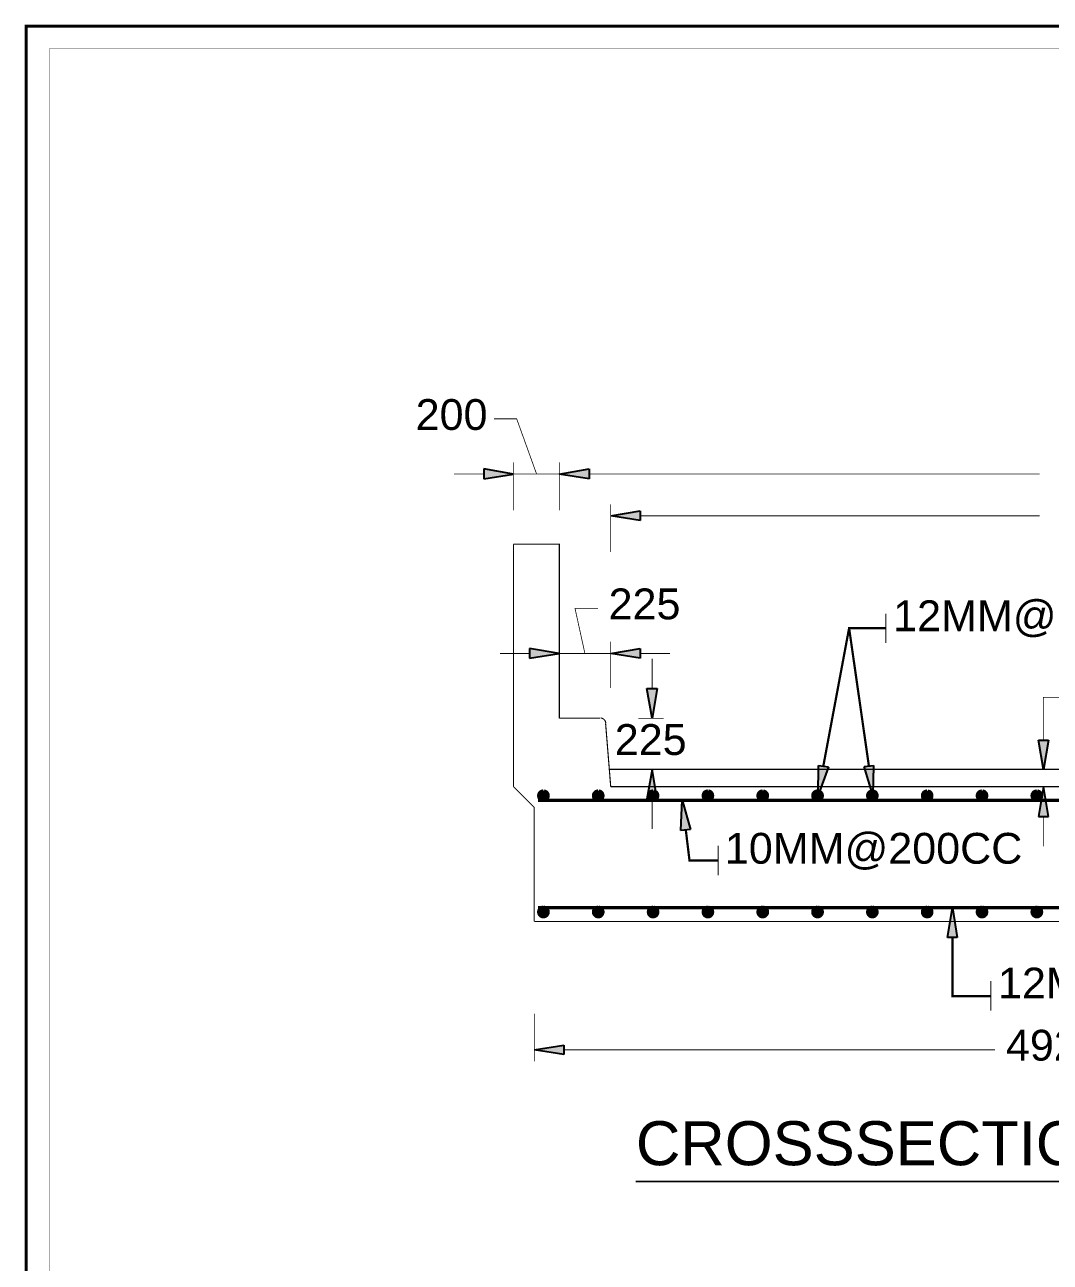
# Model space of a CAD drawing. Header units: millimetres. Extents: x 72 to 769, y 17 to 576.
# Drawn here: x 72.4 to 188.8, y 435.7 to 576.1 of the extents above; entities that cross this region are included whole.
import ezdxf

# ---------------------------------------------------------------- set-up
doc = ezdxf.new("R2010")
doc.units = ezdxf.units.MM
for name, color, linetype in [('H', 7, 'Continuous'), ('P', 7, 'Continuous'), ('T', 7, 'Continuous')]:
    doc.layers.add(name, color=color, linetype=linetype)

msp = doc.modelspace()

# ---------------------------------------------------------------- hatches: boundary and pattern name
at = {"layer": 'H', "linetype": 'Continuous'}
for points in [[(124.548, 524.581), (124.548, 525.727), (127.9, 525.127), (124.548, 524.581)], [(136.49, 524.581), (133.103, 525.127), (136.49, 525.727), (136.49, 524.581)], [(136.49, 524.581), (133.103, 525.127), (136.49, 525.727), (136.49, 524.581)], [(142.293, 519.836), (138.959, 520.383), (142.293, 520.947), (142.293, 519.836)], [(129.716, 504.225), (129.716, 505.319), (133.103, 504.772), (129.716, 504.225)], [(142.293, 504.225), (138.959, 504.772), (142.293, 505.319), (142.293, 504.225)], [(143.651, 497.399), (143.051, 500.786), (144.198, 500.786), (143.651, 497.399)], [(188.066, 491.596), (187.501, 494.947), (188.648, 494.947), (188.066, 491.596)], [(162.489, 488.685), (162.525, 492.072), (163.671, 491.896), (162.489, 488.685)], [(168.716, 488.685), (167.693, 491.949), (168.804, 492.072), (168.716, 488.685)], [(143.051, 488.227), (143.651, 491.596), (144.198, 488.227), (143.051, 488.227)], [(130.828, 488.862), (131.039, 489.056), (131.551, 489.056), (131.763, 488.862), (130.828, 488.862)], [(131.039, 489.056), (131.286, 489.109), (131.551, 489.056), (131.039, 489.056)], [(137.054, 488.862), (137.248, 489.056), (137.76, 489.056), (137.971, 488.862), (137.054, 488.862)], [(137.248, 489.056), (137.513, 489.109), (137.76, 489.056), (137.248, 489.056)], [(143.263, 488.862), (143.475, 489.056), (143.986, 489.056), (144.198, 488.862), (143.263, 488.862)], [(143.475, 489.056), (143.739, 489.109), (143.986, 489.056), (143.475, 489.056)], [(149.49, 488.862), (149.701, 489.056), (150.213, 489.056), (150.424, 488.862), (149.49, 488.862)], [(149.701, 489.056), (149.966, 489.109), (150.213, 489.056), (149.701, 489.056)], [(155.751, 488.862), (155.928, 489.056), (156.439, 489.056), (156.651, 488.862), (155.751, 488.862)], [(155.928, 489.056), (156.175, 489.109), (156.439, 489.056), (155.928, 489.056)], [(161.978, 488.862), (162.154, 489.056), (162.666, 489.056), (162.878, 488.862), (161.978, 488.862)], [(162.154, 489.056), (162.401, 489.109), (162.666, 489.056), (162.154, 489.056)], [(168.204, 488.862), (168.363, 489.056), (168.875, 489.056), (169.086, 488.862), (168.204, 488.862)], [(168.363, 489.056), (168.628, 489.109), (168.875, 489.056), (168.363, 489.056)], [(174.431, 488.862), (174.59, 489.056), (175.101, 489.056), (175.313, 488.862), (174.431, 488.862)], [(174.59, 489.056), (174.854, 489.109), (175.101, 489.056), (174.59, 489.056)], [(180.658, 488.862), (180.816, 489.056), (181.328, 489.056), (181.539, 488.862), (180.658, 488.862)], [(180.816, 489.056), (181.063, 489.109), (181.328, 489.056), (180.816, 489.056)], [(186.866, 488.862), (187.043, 489.056), (187.554, 489.056), (187.766, 488.862), (186.866, 488.862)], [(187.043, 489.056), (187.29, 489.109), (187.554, 489.056), (187.043, 489.056)], [(187.501, 486.269), (188.066, 489.656), (188.648, 486.269), (187.501, 486.269)], [(130.775, 488.597), (130.828, 488.862), (131.763, 488.862), (131.798, 488.597), (130.775, 488.597)], [(130.828, 488.35), (130.775, 488.597), (131.798, 488.597), (131.763, 488.35), (130.828, 488.35)], [(131.286, 488.086), (131.039, 488.174), (130.828, 488.35), (131.551, 488.174), (131.286, 488.086)], [(131.551, 488.174), (130.828, 488.35), (131.763, 488.35), (131.551, 488.174)], [(137.001, 488.597), (137.054, 488.862), (137.971, 488.862), (138.024, 488.597), (137.001, 488.597)], [(137.054, 488.35), (137.001, 488.597), (138.024, 488.597), (137.971, 488.35), (137.054, 488.35)], [(137.513, 488.086), (137.248, 488.174), (137.054, 488.35), (137.76, 488.174), (137.513, 488.086)], [(137.76, 488.174), (137.054, 488.35), (137.971, 488.35), (137.76, 488.174)], [(143.228, 488.597), (143.263, 488.862), (144.198, 488.862), (144.251, 488.597), (143.228, 488.597)], [(143.263, 488.35), (143.228, 488.597), (144.251, 488.597), (144.198, 488.35), (143.263, 488.35)], [(143.739, 488.086), (143.475, 488.174), (143.263, 488.35), (143.986, 488.174), (143.739, 488.086)], [(143.986, 488.174), (143.263, 488.35), (144.198, 488.35), (143.986, 488.174)], [(146.914, 484.664), (147.038, 488.086), (148.008, 484.787), (146.914, 484.664)], [(149.454, 488.597), (149.49, 488.862), (150.424, 488.862), (150.46, 488.597), (149.454, 488.597)], [(149.49, 488.35), (149.454, 488.597), (150.46, 488.597), (150.424, 488.35), (149.49, 488.35)], [(149.966, 488.086), (149.701, 488.174), (149.49, 488.35), (150.213, 488.174), (149.966, 488.086)], [(150.213, 488.174), (149.49, 488.35), (150.424, 488.35), (150.213, 488.174)], [(155.663, 488.597), (155.751, 488.862), (156.651, 488.862), (156.686, 488.597), (155.663, 488.597)], [(155.751, 488.35), (155.663, 488.597), (156.686, 488.597), (156.651, 488.35), (155.751, 488.35)], [(156.175, 488.086), (155.928, 488.174), (155.751, 488.35), (156.439, 488.174), (156.175, 488.086)], [(156.439, 488.174), (155.751, 488.35), (156.651, 488.35), (156.439, 488.174)], [(161.89, 488.597), (161.978, 488.862), (162.878, 488.862), (162.913, 488.597), (161.89, 488.597)], [(161.978, 488.35), (161.89, 488.597), (162.913, 488.597), (162.878, 488.35), (161.978, 488.35)], [(162.401, 488.086), (162.154, 488.174), (161.978, 488.35), (162.666, 488.174), (162.401, 488.086)], [(162.666, 488.174), (161.978, 488.35), (162.878, 488.35), (162.666, 488.174)], [(168.116, 488.597), (168.204, 488.862), (169.086, 488.862), (169.139, 488.597), (168.116, 488.597)], [(168.204, 488.35), (168.116, 488.597), (169.139, 488.597), (169.086, 488.35), (168.204, 488.35)], [(168.628, 488.086), (168.363, 488.174), (168.204, 488.35), (168.875, 488.174), (168.628, 488.086)], [(168.875, 488.174), (168.204, 488.35), (169.086, 488.35), (168.875, 488.174)], [(174.343, 488.597), (174.431, 488.862), (175.313, 488.862), (175.366, 488.597), (174.343, 488.597)], [(174.431, 488.35), (174.343, 488.597), (175.366, 488.597), (175.313, 488.35), (174.431, 488.35)], [(174.854, 488.086), (174.59, 488.174), (174.431, 488.35), (175.101, 488.174), (174.854, 488.086)], [(175.101, 488.174), (174.431, 488.35), (175.313, 488.35), (175.101, 488.174)], [(180.569, 488.597), (180.658, 488.862), (181.539, 488.862), (181.575, 488.597), (180.569, 488.597)], [(180.658, 488.35), (180.569, 488.597), (181.575, 488.597), (181.539, 488.35), (180.658, 488.35)], [(181.063, 488.086), (180.816, 488.174), (180.658, 488.35), (181.328, 488.174), (181.063, 488.086)], [(181.328, 488.174), (180.658, 488.35), (181.539, 488.35), (181.328, 488.174)], [(186.796, 488.597), (186.866, 488.862), (187.766, 488.862), (187.801, 488.597), (186.796, 488.597)], [(186.866, 488.35), (186.796, 488.597), (187.801, 488.597), (187.766, 488.35), (186.866, 488.35)], [(187.29, 488.086), (187.043, 488.174), (186.866, 488.35), (187.554, 488.174), (187.29, 488.086)], [(187.554, 488.174), (186.866, 488.35), (187.766, 488.35), (187.554, 488.174)], [(130.775, 475.386), (130.828, 475.65), (131.763, 475.65), (131.798, 475.386), (130.775, 475.386)], [(130.828, 475.139), (130.775, 475.386), (131.798, 475.386), (131.763, 475.139), (130.828, 475.139)], [(130.828, 475.65), (131.039, 475.809), (131.551, 475.809), (131.763, 475.65), (130.828, 475.65)], [(131.286, 474.839), (131.039, 474.927), (130.828, 475.139), (131.551, 474.927), (131.286, 474.839)], [(131.551, 474.927), (130.828, 475.139), (131.763, 475.139), (131.551, 474.927)], [(131.039, 475.809), (131.286, 475.897), (131.551, 475.809), (131.039, 475.809)], [(137.001, 475.386), (137.054, 475.65), (137.971, 475.65), (138.024, 475.386), (137.001, 475.386)], [(137.054, 475.139), (137.001, 475.386), (138.024, 475.386), (137.971, 475.139), (137.054, 475.139)], [(137.054, 475.65), (137.248, 475.809), (137.76, 475.809), (137.971, 475.65), (137.054, 475.65)], [(137.513, 474.839), (137.248, 474.927), (137.054, 475.139), (137.76, 474.927), (137.513, 474.839)], [(137.76, 474.927), (137.054, 475.139), (137.971, 475.139), (137.76, 474.927)], [(137.248, 475.809), (137.513, 475.897), (137.76, 475.809), (137.248, 475.809)], [(143.228, 475.386), (143.263, 475.65), (144.198, 475.65), (144.251, 475.386), (143.228, 475.386)], [(143.263, 475.139), (143.228, 475.386), (144.251, 475.386), (144.198, 475.139), (143.263, 475.139)], [(143.263, 475.65), (143.475, 475.809), (143.986, 475.809), (144.198, 475.65), (143.263, 475.65)], [(143.739, 474.839), (143.475, 474.927), (143.263, 475.139), (143.986, 474.927), (143.739, 474.839)], [(143.986, 474.927), (143.263, 475.139), (144.198, 475.139), (143.986, 474.927)], [(143.475, 475.809), (143.739, 475.897), (143.986, 475.809), (143.475, 475.809)], [(149.454, 475.386), (149.49, 475.65), (150.424, 475.65), (150.46, 475.386), (149.454, 475.386)], [(149.49, 475.139), (149.454, 475.386), (150.46, 475.386), (150.424, 475.139), (149.49, 475.139)], [(149.49, 475.65), (149.701, 475.809), (150.213, 475.809), (150.424, 475.65), (149.49, 475.65)], [(149.966, 474.839), (149.701, 474.927), (149.49, 475.139), (150.213, 474.927), (149.966, 474.839)], [(150.213, 474.927), (149.49, 475.139), (150.424, 475.139), (150.213, 474.927)], [(149.701, 475.809), (149.966, 475.897), (150.213, 475.809), (149.701, 475.809)], [(155.663, 475.386), (155.751, 475.65), (156.651, 475.65), (156.686, 475.386), (155.663, 475.386)], [(155.751, 475.139), (155.663, 475.386), (156.686, 475.386), (156.651, 475.139), (155.751, 475.139)], [(155.751, 475.65), (155.928, 475.809), (156.439, 475.809), (156.651, 475.65), (155.751, 475.65)], [(156.175, 474.839), (155.928, 474.927), (155.751, 475.139), (156.439, 474.927), (156.175, 474.839)], [(156.439, 474.927), (155.751, 475.139), (156.651, 475.139), (156.439, 474.927)], [(155.928, 475.809), (156.175, 475.897), (156.439, 475.809), (155.928, 475.809)], [(161.89, 475.386), (161.978, 475.65), (162.878, 475.65), (162.913, 475.386), (161.89, 475.386)], [(161.978, 475.139), (161.89, 475.386), (162.913, 475.386), (162.878, 475.139), (161.978, 475.139)], [(161.978, 475.65), (162.154, 475.809), (162.666, 475.809), (162.878, 475.65), (161.978, 475.65)], [(162.401, 474.839), (162.154, 474.927), (161.978, 475.139), (162.666, 474.927), (162.401, 474.839)], [(162.666, 474.927), (161.978, 475.139), (162.878, 475.139), (162.666, 474.927)], [(162.154, 475.809), (162.401, 475.897), (162.666, 475.809), (162.154, 475.809)], [(168.116, 475.386), (168.204, 475.65), (169.086, 475.65), (169.139, 475.386), (168.116, 475.386)], [(168.204, 475.139), (168.116, 475.386), (169.139, 475.386), (169.086, 475.139), (168.204, 475.139)], [(168.204, 475.65), (168.363, 475.809), (168.875, 475.809), (169.086, 475.65), (168.204, 475.65)], [(168.628, 474.839), (168.363, 474.927), (168.204, 475.139), (168.875, 474.927), (168.628, 474.839)], [(168.875, 474.927), (168.204, 475.139), (169.086, 475.139), (168.875, 474.927)], [(168.363, 475.809), (168.628, 475.897), (168.875, 475.809), (168.363, 475.809)], [(174.343, 475.386), (174.431, 475.65), (175.313, 475.65), (175.366, 475.386), (174.343, 475.386)], [(174.431, 475.139), (174.343, 475.386), (175.366, 475.386), (175.313, 475.139), (174.431, 475.139)], [(174.431, 475.65), (174.59, 475.809), (175.101, 475.809), (175.313, 475.65), (174.431, 475.65)], [(174.854, 474.839), (174.59, 474.927), (174.431, 475.139), (175.101, 474.927), (174.854, 474.839)], [(175.101, 474.927), (174.431, 475.139), (175.313, 475.139), (175.101, 474.927)], [(174.59, 475.809), (174.854, 475.897), (175.101, 475.809), (174.59, 475.809)], [(177.183, 472.511), (177.729, 475.897), (178.276, 472.511), (177.183, 472.511)], [(180.569, 475.386), (180.658, 475.65), (181.539, 475.65), (181.575, 475.386), (180.569, 475.386)], [(180.658, 475.139), (180.569, 475.386), (181.575, 475.386), (181.539, 475.139), (180.658, 475.139)], [(180.658, 475.65), (180.816, 475.809), (181.328, 475.809), (181.539, 475.65), (180.658, 475.65)], [(181.063, 474.839), (180.816, 474.927), (180.658, 475.139), (181.328, 474.927), (181.063, 474.839)], [(181.328, 474.927), (180.658, 475.139), (181.539, 475.139), (181.328, 474.927)], [(180.816, 475.809), (181.063, 475.897), (181.328, 475.809), (180.816, 475.809)], [(186.796, 475.386), (186.866, 475.65), (187.766, 475.65), (187.801, 475.386), (186.796, 475.386)], [(186.866, 475.139), (186.796, 475.386), (187.801, 475.386), (187.766, 475.139), (186.866, 475.139)], [(186.866, 475.65), (187.043, 475.809), (187.554, 475.809), (187.766, 475.65), (186.866, 475.65)], [(187.29, 474.839), (187.043, 474.927), (186.866, 475.139), (187.554, 474.927), (187.29, 474.839)], [(187.554, 474.927), (186.866, 475.139), (187.766, 475.139), (187.554, 474.927)], [(187.043, 475.809), (187.29, 475.897), (187.554, 475.809), (187.043, 475.809)], [(133.615, 459.228), (130.263, 459.775), (133.615, 460.322), (133.615, 459.228)]]:
    msp.add_hatch(color=256, dxfattribs=at).paths.add_polyline_path(points)

# ---------------------------------------------------------------- linework, layer by layer
at = {"layer": 'P', "color": 1, "const_width": 0.339}
msp.add_lwpolyline([(72.602, 575.98), (768.015, 575.98), (768.015, 17.639), (72.602, 17.639), (72.602, 575.98)], dxfattribs=at)
at = {"layer": 'P'}
for points, const_width in [([(75.195, 573.405), (765.44, 573.405), (765.44, 20.232), (75.195, 20.232), (75.195, 573.405)], 0.042), ([(130.528, 525.145), (128.27, 531.407), (125.695, 531.407)], 0.085), ([(127.9, 521.035), (127.9, 526.486)], 0.085), ([(133.103, 521.035), (133.103, 526.486)], 0.085), ([(133.103, 521.582), (133.103, 526.486)], 0.085), ([(124.548, 525.145), (121.162, 525.145)], 0.085), ([(127.9, 525.145), (133.103, 525.145)], 0.085), ([(136.49, 525.145), (139.841, 525.145)], 0.085), ([(136.49, 525.145), (187.625, 525.145)], 0.085), ([(138.942, 516.29), (138.942, 521.705)], 0.085), ([(142.293, 520.4), (187.625, 520.4)], 0.085), ([(127.9, 517.172), (133.103, 517.172), (133.103, 497.417)], 0.127), ([(127.9, 517.172), (127.9, 489.656)], 0.127), ([(136.013, 504.772), (134.885, 509.905), (137.513, 509.905)], 0.085), ([(170.18, 509.305), (170.18, 505.972)], 0.127), ([(163.072, 491.984), (166, 507.647), (170.18, 507.647)], 0.254), ([(168.24, 492.037), (166, 507.647)], 0.254), ([(133.103, 500.839), (133.103, 506.095)], 0.085), ([(138.942, 500.839), (138.942, 506.095)], 0.085), ([(129.716, 504.772), (126.365, 504.772)], 0.085), ([(133.103, 504.772), (138.942, 504.772)], 0.085), ([(142.293, 504.772), (145.68, 504.772)], 0.085), ([(143.651, 500.803), (143.651, 504.19)], 0.085), ([(191.435, 499.78), (188.048, 499.78), (188.048, 498.334)], 0.085), ([(137.724, 497.417), (133.103, 497.417)], 0.127), ([(138.395, 496.87), (138.342, 497.046), (138.289, 497.152), (138.218, 497.24), (138.13, 497.328), (138.024, 497.381), (137.918, 497.434), (137.795, 497.452)], 0.127), ([(142.081, 497.417), (144.956, 497.417)], 0.085), ([(188.048, 494.947), (188.048, 498.334)], 0.085), ([(138.942, 489.656), (138.359, 496.852)], 0.127), ([(138.783, 491.613), (249.308, 491.613)], 0.127), ([(142.081, 491.613), (144.956, 491.613)], 0.085), ([(187.025, 491.613), (186.743, 491.613)], 0.085), ([(127.9, 489.656), (130.263, 487.292), (130.263, 474.345)], 0.127), ([(131.304, 489.162), (131.145, 489.126), (131.057, 489.091), (130.969, 489.038), (130.898, 488.968), (130.828, 488.879), (130.792, 488.791), (130.775, 488.685), (130.775, 488.58), (130.792, 488.474), (130.828, 488.368), (130.898, 488.297), (130.969, 488.227), (131.057, 488.156), (131.145, 488.121), (131.251, 488.103), (131.357, 488.103), (131.463, 488.121), (131.551, 488.156), (131.639, 488.227), (131.71, 488.297), (131.763, 488.368), (131.815, 488.474), (131.833, 488.58), (131.833, 488.685), (131.815, 488.791), (131.763, 488.879), (131.71, 488.968), (131.639, 489.038), (131.551, 489.091), (131.463, 489.126), (131.357, 489.162)], 0.381), ([(137.53, 489.162), (137.372, 489.126), (137.266, 489.091), (137.195, 489.038), (137.125, 488.968), (137.054, 488.879), (137.019, 488.791), (137.001, 488.685), (137.001, 488.58), (137.019, 488.474), (137.054, 488.368), (137.125, 488.297), (137.195, 488.227), (137.266, 488.156), (137.372, 488.121), (137.478, 488.103), (137.583, 488.103), (137.689, 488.121), (137.777, 488.156), (137.866, 488.227), (137.936, 488.297), (137.989, 488.368), (138.024, 488.474), (138.06, 488.58), (138.06, 488.685), (138.024, 488.791), (137.989, 488.879), (137.936, 488.968), (137.866, 489.038), (137.777, 489.091), (137.689, 489.126), (137.583, 489.162)], 0.381), ([(138.942, 489.656), (249.132, 489.656)], 0.127), ([(143.757, 489.162), (143.598, 489.126), (143.492, 489.091), (143.404, 489.038), (143.334, 488.968), (143.281, 488.879), (143.245, 488.791), (143.228, 488.685), (143.228, 488.58), (143.245, 488.474), (143.281, 488.368), (143.334, 488.297), (143.404, 488.227), (143.492, 488.156), (143.598, 488.121), (143.686, 488.103), (143.81, 488.103), (143.898, 488.121), (144.004, 488.156), (144.092, 488.227), (144.163, 488.297), (144.216, 488.368), (144.251, 488.474), (144.268, 488.58), (144.268, 488.685), (144.251, 488.791), (144.216, 488.879), (144.163, 488.968), (144.092, 489.038), (144.004, 489.091), (143.898, 489.126), (143.81, 489.162)], 0.381), ([(149.966, 489.162), (149.807, 489.126), (149.719, 489.091), (149.631, 489.038), (149.56, 488.968), (149.507, 488.879), (149.472, 488.791), (149.437, 488.685), (149.437, 488.58), (149.472, 488.474), (149.507, 488.368), (149.56, 488.297), (149.631, 488.227), (149.719, 488.156), (149.807, 488.121), (149.913, 488.103), (150.019, 488.103), (150.125, 488.121), (150.23, 488.156), (150.301, 488.227), (150.372, 488.297), (150.442, 488.368), (150.477, 488.474), (150.495, 488.58), (150.495, 488.685), (150.477, 488.791), (150.442, 488.879), (150.372, 488.968), (150.301, 489.038), (150.23, 489.091), (150.125, 489.126), (150.019, 489.162)], 0.381), ([(156.192, 489.162), (156.034, 489.126), (155.945, 489.091), (155.857, 489.038), (155.787, 488.968), (155.734, 488.879), (155.681, 488.791), (155.663, 488.685), (155.663, 488.58), (155.681, 488.474), (155.734, 488.368), (155.787, 488.297), (155.857, 488.227), (155.945, 488.156), (156.034, 488.121), (156.139, 488.103), (156.245, 488.103), (156.351, 488.121), (156.439, 488.156), (156.528, 488.227), (156.598, 488.297), (156.669, 488.368), (156.704, 488.474), (156.722, 488.58), (156.722, 488.685), (156.704, 488.791), (156.669, 488.879), (156.598, 488.968), (156.528, 489.038), (156.439, 489.091), (156.351, 489.126), (156.245, 489.162)], 0.381), ([(162.419, 489.162), (162.26, 489.126), (162.172, 489.091), (162.084, 489.038), (162.013, 488.968), (161.943, 488.879), (161.907, 488.791), (161.89, 488.685), (161.89, 488.58), (161.907, 488.474), (161.943, 488.368), (162.013, 488.297), (162.084, 488.227), (162.172, 488.156), (162.26, 488.121), (162.366, 488.103), (162.472, 488.103), (162.578, 488.121), (162.666, 488.156), (162.754, 488.227), (162.825, 488.297), (162.878, 488.368), (162.93, 488.474), (162.948, 488.58), (162.948, 488.685), (162.93, 488.791), (162.878, 488.879), (162.825, 488.968), (162.754, 489.038), (162.666, 489.091), (162.578, 489.126), (162.472, 489.162)], 0.381), ([(168.645, 489.162), (168.487, 489.126), (168.381, 489.091), (168.31, 489.038), (168.24, 488.968), (168.169, 488.879), (168.134, 488.791), (168.116, 488.685), (168.116, 488.58), (168.134, 488.474), (168.169, 488.368), (168.24, 488.297), (168.31, 488.227), (168.381, 488.156), (168.487, 488.121), (168.593, 488.103), (168.698, 488.103), (168.804, 488.121), (168.892, 488.156), (168.981, 488.227), (169.051, 488.297), (169.104, 488.368), (169.139, 488.474), (169.175, 488.58), (169.175, 488.685), (169.139, 488.791), (169.104, 488.879), (169.051, 488.968), (168.981, 489.038), (168.892, 489.091), (168.804, 489.126), (168.698, 489.162)], 0.381), ([(174.872, 489.162), (174.713, 489.126), (174.607, 489.091), (174.519, 489.038), (174.449, 488.968), (174.396, 488.879), (174.36, 488.791), (174.343, 488.685), (174.343, 488.58), (174.36, 488.474), (174.396, 488.368), (174.449, 488.297), (174.519, 488.227), (174.607, 488.156), (174.713, 488.121), (174.801, 488.103), (174.925, 488.103), (175.013, 488.121), (175.119, 488.156), (175.207, 488.227), (175.278, 488.297), (175.331, 488.368), (175.366, 488.474), (175.383, 488.58), (175.383, 488.685), (175.366, 488.791), (175.331, 488.879), (175.278, 488.968), (175.207, 489.038), (175.119, 489.091), (175.013, 489.126), (174.925, 489.162)], 0.381), ([(181.081, 489.162), (180.922, 489.126), (180.834, 489.091), (180.746, 489.038), (180.675, 488.968), (180.622, 488.879), (180.587, 488.791), (180.552, 488.685), (180.552, 488.58), (180.587, 488.474), (180.622, 488.368), (180.675, 488.297), (180.746, 488.227), (180.834, 488.156), (180.922, 488.121), (181.028, 488.103), (181.134, 488.103), (181.24, 488.121), (181.345, 488.156), (181.416, 488.227), (181.487, 488.297), (181.557, 488.368), (181.592, 488.474), (181.61, 488.58), (181.61, 488.685), (181.592, 488.791), (181.557, 488.879), (181.487, 488.968), (181.416, 489.038), (181.345, 489.091), (181.24, 489.126), (181.134, 489.162)], 0.381), ([(187.307, 489.162), (187.149, 489.126), (187.06, 489.091), (186.972, 489.038), (186.902, 488.968), (186.849, 488.879), (186.796, 488.791), (186.778, 488.685), (186.778, 488.58), (186.796, 488.474), (186.849, 488.368), (186.902, 488.297), (186.972, 488.227), (187.06, 488.156), (187.149, 488.121), (187.254, 488.103), (187.36, 488.103), (187.466, 488.121), (187.554, 488.156), (187.643, 488.227), (187.713, 488.297), (187.784, 488.368), (187.819, 488.474), (187.837, 488.58), (187.837, 488.685), (187.819, 488.791), (187.784, 488.879), (187.713, 488.968), (187.643, 489.038), (187.554, 489.091), (187.466, 489.126), (187.36, 489.162)], 0.381), ([(187.025, 489.656), (186.743, 489.656)], 0.085), ([(130.687, 488.103), (256.293, 488.103)], 0.381), ([(143.651, 488.227), (143.651, 484.84)], 0.085), ([(188.048, 486.269), (188.048, 482.882)], 0.085), ([(147.461, 484.752), (147.884, 481.277), (151.13, 481.277)], 0.254), ([(151.13, 482.935), (151.13, 479.584)], 0.127), ([(130.687, 475.897), (256.293, 475.897)], 0.381), ([(131.304, 475.95), (131.145, 475.933), (131.057, 475.88), (130.969, 475.827), (130.898, 475.756), (130.828, 475.668), (130.792, 475.58), (130.775, 475.474), (130.775, 475.368), (130.792, 475.262), (130.828, 475.174), (130.898, 475.086), (130.969, 475.015), (131.057, 474.945), (131.145, 474.909), (131.251, 474.892), (131.357, 474.892), (131.463, 474.909), (131.551, 474.945), (131.639, 475.015), (131.71, 475.086), (131.763, 475.174), (131.815, 475.262), (131.833, 475.368), (131.833, 475.474), (131.815, 475.58), (131.763, 475.668), (131.71, 475.756), (131.639, 475.827), (131.551, 475.88), (131.463, 475.933), (131.357, 475.95)], 0.381), ([(137.53, 475.95), (137.372, 475.933), (137.266, 475.88), (137.195, 475.827), (137.125, 475.756), (137.054, 475.668), (137.019, 475.58), (137.001, 475.474), (137.001, 475.368), (137.019, 475.262), (137.054, 475.174), (137.125, 475.086), (137.195, 475.015), (137.266, 474.945), (137.372, 474.909), (137.478, 474.892), (137.583, 474.892), (137.689, 474.909), (137.777, 474.945), (137.866, 475.015), (137.936, 475.086), (137.989, 475.174), (138.024, 475.262), (138.06, 475.368), (138.06, 475.474), (138.024, 475.58), (137.989, 475.668), (137.936, 475.756), (137.866, 475.827), (137.777, 475.88), (137.689, 475.933), (137.583, 475.95)], 0.381), ([(143.757, 475.95), (143.598, 475.933), (143.492, 475.88), (143.404, 475.827), (143.334, 475.756), (143.281, 475.668), (143.245, 475.58), (143.228, 475.474), (143.228, 475.368), (143.245, 475.262), (143.281, 475.174), (143.334, 475.086), (143.404, 475.015), (143.492, 474.945), (143.598, 474.909), (143.686, 474.892), (143.81, 474.892), (143.898, 474.909), (144.004, 474.945), (144.092, 475.015), (144.163, 475.086), (144.216, 475.174), (144.251, 475.262), (144.268, 475.368), (144.268, 475.474), (144.251, 475.58), (144.216, 475.668), (144.163, 475.756), (144.092, 475.827), (144.004, 475.88), (143.898, 475.933), (143.81, 475.95)], 0.381), ([(149.966, 475.95), (149.807, 475.933), (149.719, 475.88), (149.631, 475.827), (149.56, 475.756), (149.507, 475.668), (149.472, 475.58), (149.437, 475.474), (149.437, 475.368), (149.472, 475.262), (149.507, 475.174), (149.56, 475.086), (149.631, 475.015), (149.719, 474.945), (149.807, 474.909), (149.913, 474.892), (150.019, 474.892), (150.125, 474.909), (150.23, 474.945), (150.301, 475.015), (150.372, 475.086), (150.442, 475.174), (150.477, 475.262), (150.495, 475.368), (150.495, 475.474), (150.477, 475.58), (150.442, 475.668), (150.372, 475.756), (150.301, 475.827), (150.23, 475.88), (150.125, 475.933), (150.019, 475.95)], 0.381), ([(156.192, 475.95), (156.034, 475.933), (155.945, 475.88), (155.857, 475.827), (155.787, 475.756), (155.734, 475.668), (155.681, 475.58), (155.663, 475.474), (155.663, 475.368), (155.681, 475.262), (155.734, 475.174), (155.787, 475.086), (155.857, 475.015), (155.945, 474.945), (156.034, 474.909), (156.139, 474.892), (156.245, 474.892), (156.351, 474.909), (156.439, 474.945), (156.528, 475.015), (156.598, 475.086), (156.669, 475.174), (156.704, 475.262), (156.722, 475.368), (156.722, 475.474), (156.704, 475.58), (156.669, 475.668), (156.598, 475.756), (156.528, 475.827), (156.439, 475.88), (156.351, 475.933), (156.245, 475.95)], 0.381), ([(162.419, 475.95), (162.26, 475.933), (162.172, 475.88), (162.084, 475.827), (162.013, 475.756), (161.943, 475.668), (161.907, 475.58), (161.89, 475.474), (161.89, 475.368), (161.907, 475.262), (161.943, 475.174), (162.013, 475.086), (162.084, 475.015), (162.172, 474.945), (162.26, 474.909), (162.366, 474.892), (162.472, 474.892), (162.578, 474.909), (162.666, 474.945), (162.754, 475.015), (162.825, 475.086), (162.878, 475.174), (162.93, 475.262), (162.948, 475.368), (162.948, 475.474), (162.93, 475.58), (162.878, 475.668), (162.825, 475.756), (162.754, 475.827), (162.666, 475.88), (162.578, 475.933), (162.472, 475.95)], 0.381), ([(168.645, 475.95), (168.487, 475.933), (168.381, 475.88), (168.31, 475.827), (168.24, 475.756), (168.169, 475.668), (168.134, 475.58), (168.116, 475.474), (168.116, 475.368), (168.134, 475.262), (168.169, 475.174), (168.24, 475.086), (168.31, 475.015), (168.381, 474.945), (168.487, 474.909), (168.593, 474.892), (168.698, 474.892), (168.804, 474.909), (168.892, 474.945), (168.981, 475.015), (169.051, 475.086), (169.104, 475.174), (169.139, 475.262), (169.175, 475.368), (169.175, 475.474), (169.139, 475.58), (169.104, 475.668), (169.051, 475.756), (168.981, 475.827), (168.892, 475.88), (168.804, 475.933), (168.698, 475.95)], 0.381), ([(174.872, 475.95), (174.713, 475.933), (174.607, 475.88), (174.519, 475.827), (174.449, 475.756), (174.396, 475.668), (174.36, 475.58), (174.343, 475.474), (174.343, 475.368), (174.36, 475.262), (174.396, 475.174), (174.449, 475.086), (174.519, 475.015), (174.607, 474.945), (174.713, 474.909), (174.801, 474.892), (174.925, 474.892), (175.013, 474.909), (175.119, 474.945), (175.207, 475.015), (175.278, 475.086), (175.331, 475.174), (175.366, 475.262), (175.383, 475.368), (175.383, 475.474), (175.366, 475.58), (175.331, 475.668), (175.278, 475.756), (175.207, 475.827), (175.119, 475.88), (175.013, 475.933), (174.925, 475.95)], 0.381), ([(181.081, 475.95), (180.922, 475.933), (180.834, 475.88), (180.746, 475.827), (180.675, 475.756), (180.622, 475.668), (180.587, 475.58), (180.552, 475.474), (180.552, 475.368), (180.587, 475.262), (180.622, 475.174), (180.675, 475.086), (180.746, 475.015), (180.834, 474.945), (180.922, 474.909), (181.028, 474.892), (181.134, 474.892), (181.24, 474.909), (181.345, 474.945), (181.416, 475.015), (181.487, 475.086), (181.557, 475.174), (181.592, 475.262), (181.61, 475.368), (181.61, 475.474), (181.592, 475.58), (181.557, 475.668), (181.487, 475.756), (181.416, 475.827), (181.345, 475.88), (181.24, 475.933), (181.134, 475.95)], 0.381), ([(187.307, 475.95), (187.149, 475.933), (187.06, 475.88), (186.972, 475.827), (186.902, 475.756), (186.849, 475.668), (186.796, 475.58), (186.778, 475.474), (186.778, 475.368), (186.796, 475.262), (186.849, 475.174), (186.902, 475.086), (186.972, 475.015), (187.06, 474.945), (187.149, 474.909), (187.254, 474.892), (187.36, 474.892), (187.466, 474.909), (187.554, 474.945), (187.643, 475.015), (187.713, 475.086), (187.784, 475.174), (187.819, 475.262), (187.837, 475.368), (187.837, 475.474), (187.819, 475.58), (187.784, 475.668), (187.713, 475.756), (187.643, 475.827), (187.554, 475.88), (187.466, 475.933), (187.36, 475.95)], 0.381), ([(130.263, 474.345), (257.81, 474.345)], 0.127), ([(177.729, 472.511), (177.729, 465.878), (182.086, 465.878)], 0.254), ([(182.086, 467.572), (182.086, 464.22)], 0.127), ([(130.263, 463.885), (130.263, 458.47)], 0.085), ([(133.615, 459.775), (182.545, 459.775)], 0.085), ([(141.781, 444.835), (262.767, 444.835)], 0.169)]:
    msp.add_lwpolyline(points, dxfattribs=dict(at, const_width=const_width))
for points in [[(124.548, 525.727), (124.548, 524.581)], [(127.9, 525.145), (124.548, 525.727)], [(133.103, 525.145), (136.49, 525.727)], [(133.103, 525.145), (136.49, 525.727)], [(136.49, 525.727), (136.49, 524.581)], [(136.49, 525.727), (136.49, 524.581)], [(124.548, 524.581), (127.9, 525.145)], [(136.49, 524.581), (133.103, 525.145)], [(136.49, 524.581), (133.103, 525.145)], [(138.942, 520.4), (142.293, 520.947)], [(142.293, 519.853), (138.942, 520.4)], [(142.293, 520.947), (142.293, 519.853)], [(129.716, 505.319), (129.716, 504.225)], [(133.103, 504.772), (129.716, 505.319)], [(129.716, 504.225), (133.103, 504.772)], [(138.942, 504.772), (142.293, 505.319)], [(142.293, 504.225), (138.942, 504.772)], [(142.293, 505.319), (142.293, 504.225)], [(143.051, 500.803), (144.198, 500.803)], [(143.651, 497.417), (143.051, 500.803)], [(144.198, 500.803), (143.651, 497.417)], [(187.501, 494.947), (188.648, 494.947)], [(188.048, 491.613), (187.501, 494.947)], [(188.648, 494.947), (188.048, 491.613)], [(162.489, 488.685), (162.525, 492.072)], [(163.671, 491.913), (162.489, 488.685)], [(162.525, 492.072), (163.671, 491.913)], [(167.693, 491.949), (168.787, 492.072)], [(168.698, 488.685), (167.693, 491.949)], [(168.787, 492.072), (168.698, 488.685)], [(143.651, 491.613), (143.051, 488.227)], [(144.198, 488.227), (143.651, 491.613)], [(131.022, 489.073), (130.81, 488.862)], [(131.286, 489.109), (131.022, 489.073)], [(131.022, 489.073), (131.533, 489.073)], [(131.745, 488.862), (131.022, 489.073)], [(131.745, 488.862), (131.022, 489.073)], [(131.022, 489.073), (131.533, 489.073)], [(131.533, 489.073), (131.286, 489.109)], [(131.533, 489.073), (131.745, 488.862)], [(137.248, 489.073), (137.037, 488.862)], [(137.513, 489.109), (137.248, 489.073)], [(137.248, 489.073), (137.76, 489.073)], [(137.971, 488.862), (137.248, 489.073)], [(137.971, 488.862), (137.248, 489.073)], [(137.248, 489.073), (137.76, 489.073)], [(137.76, 489.073), (137.513, 489.109)], [(137.76, 489.073), (137.971, 488.862)], [(143.475, 489.073), (143.263, 488.862)], [(143.722, 489.109), (143.475, 489.073)], [(143.475, 489.073), (143.986, 489.073)], [(144.198, 488.862), (143.475, 489.073)], [(144.198, 488.862), (143.475, 489.073)], [(143.475, 489.073), (143.986, 489.073)], [(143.986, 489.073), (143.722, 489.109)], [(143.986, 489.073), (144.198, 488.862)], [(149.701, 489.073), (149.49, 488.862)], [(149.948, 489.109), (149.701, 489.073)], [(149.701, 489.073), (150.213, 489.073)], [(150.424, 488.862), (149.701, 489.073)], [(150.424, 488.862), (149.701, 489.073)], [(149.701, 489.073), (150.213, 489.073)], [(150.213, 489.073), (149.948, 489.109)], [(150.213, 489.073), (150.424, 488.862)], [(155.928, 489.073), (155.751, 488.862)], [(156.175, 489.109), (155.928, 489.073)], [(155.928, 489.073), (156.422, 489.073)], [(156.633, 488.862), (155.928, 489.073)], [(156.633, 488.862), (155.928, 489.073)], [(155.928, 489.073), (156.422, 489.073)], [(156.422, 489.073), (156.175, 489.109)], [(156.422, 489.073), (156.633, 488.862)], [(162.137, 489.073), (161.978, 488.862)], [(162.401, 489.109), (162.137, 489.073)], [(162.137, 489.073), (162.648, 489.073)], [(162.86, 488.862), (162.137, 489.073)], [(162.86, 488.862), (162.137, 489.073)], [(162.137, 489.073), (162.648, 489.073)], [(162.648, 489.073), (162.401, 489.109)], [(162.648, 489.073), (162.86, 488.862)], [(168.363, 489.073), (168.204, 488.862)], [(168.628, 489.109), (168.363, 489.073)], [(168.363, 489.073), (168.875, 489.073)], [(169.086, 488.862), (168.363, 489.073)], [(169.086, 488.862), (168.363, 489.073)], [(168.363, 489.073), (168.875, 489.073)], [(168.875, 489.073), (168.628, 489.109)], [(168.875, 489.073), (169.086, 488.862)], [(174.59, 489.073), (174.413, 488.862)], [(174.837, 489.109), (174.59, 489.073)], [(174.59, 489.073), (175.101, 489.073)], [(175.313, 488.862), (174.59, 489.073)], [(175.313, 488.862), (174.59, 489.073)], [(174.59, 489.073), (175.101, 489.073)], [(175.101, 489.073), (174.837, 489.109)], [(175.101, 489.073), (175.313, 488.862)], [(180.816, 489.073), (180.64, 488.862)], [(181.063, 489.109), (180.816, 489.073)], [(180.816, 489.073), (181.328, 489.073)], [(181.522, 488.862), (180.816, 489.073)], [(181.522, 488.862), (180.816, 489.073)], [(180.816, 489.073), (181.328, 489.073)], [(181.328, 489.073), (181.063, 489.109)], [(181.328, 489.073), (181.522, 488.862)], [(187.025, 489.073), (186.866, 488.862)], [(187.29, 489.109), (187.025, 489.073)], [(187.025, 489.073), (187.537, 489.073)], [(187.748, 488.862), (187.025, 489.073)], [(187.748, 488.862), (187.025, 489.073)], [(187.025, 489.073), (187.537, 489.073)], [(187.537, 489.073), (187.29, 489.109)], [(188.048, 489.656), (187.501, 486.269)], [(187.537, 489.073), (187.748, 488.862)], [(188.648, 486.269), (188.048, 489.656)], [(130.81, 488.862), (130.775, 488.597)], [(130.775, 488.597), (131.78, 488.597)], [(131.745, 488.35), (130.775, 488.597)], [(130.775, 488.597), (130.81, 488.35)], [(131.745, 488.35), (130.775, 488.597)], [(130.775, 488.597), (131.78, 488.597)], [(130.81, 488.862), (131.745, 488.862)], [(131.78, 488.597), (130.81, 488.862)], [(131.78, 488.597), (130.81, 488.862)], [(130.81, 488.862), (131.745, 488.862)], [(130.81, 488.35), (131.745, 488.35)], [(130.81, 488.35), (131.022, 488.174)], [(131.533, 488.174), (130.81, 488.35)], [(130.81, 488.35), (131.745, 488.35)], [(131.533, 488.174), (130.81, 488.35)], [(131.022, 488.174), (131.533, 488.174)], [(131.022, 488.174), (131.533, 488.174)], [(131.286, 488.103), (131.022, 488.174)], [(131.533, 488.174), (131.286, 488.103)], [(131.745, 488.35), (131.533, 488.174)], [(131.745, 488.862), (131.78, 488.597)], [(131.78, 488.597), (131.745, 488.35)], [(137.037, 488.862), (137.001, 488.597)], [(137.001, 488.597), (138.007, 488.597)], [(137.971, 488.35), (137.001, 488.597)], [(137.001, 488.597), (137.037, 488.35)], [(137.971, 488.35), (137.001, 488.597)], [(137.001, 488.597), (138.007, 488.597)], [(137.037, 488.862), (137.971, 488.862)], [(138.007, 488.597), (137.037, 488.862)], [(138.007, 488.597), (137.037, 488.862)], [(137.037, 488.862), (137.971, 488.862)], [(137.037, 488.35), (137.971, 488.35)], [(137.037, 488.35), (137.248, 488.174)], [(137.76, 488.174), (137.037, 488.35)], [(137.037, 488.35), (137.971, 488.35)], [(137.76, 488.174), (137.037, 488.35)], [(137.248, 488.174), (137.76, 488.174)], [(137.248, 488.174), (137.76, 488.174)], [(137.513, 488.103), (137.248, 488.174)], [(137.76, 488.174), (137.513, 488.103)], [(137.971, 488.35), (137.76, 488.174)], [(137.971, 488.862), (138.007, 488.597)], [(138.007, 488.597), (137.971, 488.35)], [(143.051, 488.227), (144.198, 488.227)], [(143.263, 488.862), (143.228, 488.597)], [(143.228, 488.597), (144.233, 488.597)], [(144.198, 488.35), (143.228, 488.597)], [(143.228, 488.597), (143.263, 488.35)], [(144.198, 488.35), (143.228, 488.597)], [(143.228, 488.597), (144.233, 488.597)], [(143.263, 488.862), (144.198, 488.862)], [(144.233, 488.597), (143.263, 488.862)], [(144.233, 488.597), (143.263, 488.862)], [(143.263, 488.862), (144.198, 488.862)], [(143.263, 488.35), (144.198, 488.35)], [(143.263, 488.35), (143.475, 488.174)], [(143.986, 488.174), (143.263, 488.35)], [(143.263, 488.35), (144.198, 488.35)], [(143.986, 488.174), (143.263, 488.35)], [(143.475, 488.174), (143.986, 488.174)], [(143.475, 488.174), (143.986, 488.174)], [(143.722, 488.103), (143.475, 488.174)], [(143.986, 488.174), (143.722, 488.103)], [(144.198, 488.35), (143.986, 488.174)], [(144.198, 488.862), (144.233, 488.597)], [(144.233, 488.597), (144.198, 488.35)], [(146.897, 484.664), (147.038, 488.103)], [(147.038, 488.103), (148.008, 484.805)], [(149.49, 488.862), (149.437, 488.597)], [(149.437, 488.597), (150.46, 488.597)], [(150.424, 488.35), (149.437, 488.597)], [(149.437, 488.597), (149.49, 488.35)], [(150.424, 488.35), (149.437, 488.597)], [(149.437, 488.597), (150.46, 488.597)], [(149.49, 488.862), (150.424, 488.862)], [(150.46, 488.597), (149.49, 488.862)], [(150.46, 488.597), (149.49, 488.862)], [(149.49, 488.862), (150.424, 488.862)], [(149.49, 488.35), (150.424, 488.35)], [(149.49, 488.35), (149.701, 488.174)], [(150.213, 488.174), (149.49, 488.35)], [(149.49, 488.35), (150.424, 488.35)], [(150.213, 488.174), (149.49, 488.35)], [(149.701, 488.174), (150.213, 488.174)], [(149.701, 488.174), (150.213, 488.174)], [(149.948, 488.103), (149.701, 488.174)], [(150.213, 488.174), (149.948, 488.103)], [(150.424, 488.35), (150.213, 488.174)], [(150.424, 488.862), (150.46, 488.597)], [(150.46, 488.597), (150.424, 488.35)], [(155.751, 488.862), (155.663, 488.597)], [(155.663, 488.597), (156.686, 488.597)], [(156.633, 488.35), (155.663, 488.597)], [(155.663, 488.597), (155.751, 488.35)], [(156.633, 488.35), (155.663, 488.597)], [(155.663, 488.597), (156.686, 488.597)], [(155.751, 488.862), (156.633, 488.862)], [(156.686, 488.597), (155.751, 488.862)], [(156.686, 488.597), (155.751, 488.862)], [(155.751, 488.862), (156.633, 488.862)], [(155.751, 488.35), (156.633, 488.35)], [(155.751, 488.35), (155.928, 488.174)], [(156.422, 488.174), (155.751, 488.35)], [(155.751, 488.35), (156.633, 488.35)], [(156.422, 488.174), (155.751, 488.35)], [(155.928, 488.174), (156.422, 488.174)], [(155.928, 488.174), (156.422, 488.174)], [(156.175, 488.103), (155.928, 488.174)], [(156.422, 488.174), (156.175, 488.103)], [(156.633, 488.35), (156.422, 488.174)], [(156.633, 488.862), (156.686, 488.597)], [(156.686, 488.597), (156.633, 488.35)], [(161.978, 488.862), (161.89, 488.597)], [(161.89, 488.597), (162.913, 488.597)], [(162.86, 488.35), (161.89, 488.597)], [(161.89, 488.597), (161.978, 488.35)], [(162.86, 488.35), (161.89, 488.597)], [(161.89, 488.597), (162.913, 488.597)], [(161.978, 488.862), (162.86, 488.862)], [(162.913, 488.597), (161.978, 488.862)], [(162.913, 488.597), (161.978, 488.862)], [(161.978, 488.862), (162.86, 488.862)], [(161.978, 488.35), (162.86, 488.35)], [(161.978, 488.35), (162.137, 488.174)], [(162.648, 488.174), (161.978, 488.35)], [(161.978, 488.35), (162.86, 488.35)], [(162.648, 488.174), (161.978, 488.35)], [(162.137, 488.174), (162.648, 488.174)], [(162.137, 488.174), (162.648, 488.174)], [(162.401, 488.103), (162.137, 488.174)], [(162.648, 488.174), (162.401, 488.103)], [(162.86, 488.35), (162.648, 488.174)], [(162.86, 488.862), (162.913, 488.597)], [(162.913, 488.597), (162.86, 488.35)], [(168.204, 488.862), (168.116, 488.597)], [(168.116, 488.597), (169.122, 488.597)], [(169.086, 488.35), (168.116, 488.597)], [(168.116, 488.597), (168.204, 488.35)], [(169.086, 488.35), (168.116, 488.597)], [(168.116, 488.597), (169.122, 488.597)], [(168.204, 488.862), (169.086, 488.862)], [(169.122, 488.597), (168.204, 488.862)], [(169.122, 488.597), (168.204, 488.862)], [(168.204, 488.862), (169.086, 488.862)], [(168.204, 488.35), (169.086, 488.35)], [(168.204, 488.35), (168.363, 488.174)], [(168.875, 488.174), (168.204, 488.35)], [(168.204, 488.35), (169.086, 488.35)], [(168.875, 488.174), (168.204, 488.35)], [(168.363, 488.174), (168.875, 488.174)], [(168.363, 488.174), (168.875, 488.174)], [(168.628, 488.103), (168.363, 488.174)], [(168.875, 488.174), (168.628, 488.103)], [(169.086, 488.35), (168.875, 488.174)], [(169.086, 488.862), (169.122, 488.597)], [(169.122, 488.597), (169.086, 488.35)], [(174.413, 488.862), (174.343, 488.597)], [(174.343, 488.597), (175.348, 488.597)], [(175.313, 488.35), (174.343, 488.597)], [(174.343, 488.597), (174.413, 488.35)], [(175.313, 488.35), (174.343, 488.597)], [(174.343, 488.597), (175.348, 488.597)], [(174.413, 488.862), (175.313, 488.862)], [(175.348, 488.597), (174.413, 488.862)], [(175.348, 488.597), (174.413, 488.862)], [(174.413, 488.862), (175.313, 488.862)], [(174.413, 488.35), (175.313, 488.35)], [(174.413, 488.35), (174.59, 488.174)], [(175.101, 488.174), (174.413, 488.35)], [(174.413, 488.35), (175.313, 488.35)], [(175.101, 488.174), (174.413, 488.35)], [(174.59, 488.174), (175.101, 488.174)], [(174.59, 488.174), (175.101, 488.174)], [(174.837, 488.103), (174.59, 488.174)], [(175.101, 488.174), (174.837, 488.103)], [(175.313, 488.35), (175.101, 488.174)], [(175.313, 488.862), (175.348, 488.597)], [(175.348, 488.597), (175.313, 488.35)], [(180.64, 488.862), (180.552, 488.597)], [(180.552, 488.597), (181.575, 488.597)], [(181.522, 488.35), (180.552, 488.597)], [(180.552, 488.597), (180.64, 488.35)], [(181.522, 488.35), (180.552, 488.597)], [(180.552, 488.597), (181.575, 488.597)], [(180.64, 488.862), (181.522, 488.862)], [(181.575, 488.597), (180.64, 488.862)], [(181.575, 488.597), (180.64, 488.862)], [(180.64, 488.862), (181.522, 488.862)], [(180.64, 488.35), (181.522, 488.35)], [(180.64, 488.35), (180.816, 488.174)], [(181.328, 488.174), (180.64, 488.35)], [(180.64, 488.35), (181.522, 488.35)], [(181.328, 488.174), (180.64, 488.35)], [(180.816, 488.174), (181.328, 488.174)], [(180.816, 488.174), (181.328, 488.174)], [(181.063, 488.103), (180.816, 488.174)], [(181.328, 488.174), (181.063, 488.103)], [(181.522, 488.35), (181.328, 488.174)], [(181.522, 488.862), (181.575, 488.597)], [(181.575, 488.597), (181.522, 488.35)], [(186.866, 488.862), (186.778, 488.597)], [(186.778, 488.597), (187.801, 488.597)], [(187.748, 488.35), (186.778, 488.597)], [(186.778, 488.597), (186.866, 488.35)], [(187.748, 488.35), (186.778, 488.597)], [(186.778, 488.597), (187.801, 488.597)], [(186.866, 488.862), (187.748, 488.862)], [(187.801, 488.597), (186.866, 488.862)], [(187.801, 488.597), (186.866, 488.862)], [(186.866, 488.862), (187.748, 488.862)], [(186.866, 488.35), (187.748, 488.35)], [(186.866, 488.35), (187.025, 488.174)], [(187.537, 488.174), (186.866, 488.35)], [(186.866, 488.35), (187.748, 488.35)], [(187.537, 488.174), (186.866, 488.35)], [(187.025, 488.174), (187.537, 488.174)], [(187.025, 488.174), (187.537, 488.174)], [(187.29, 488.103), (187.025, 488.174)], [(187.537, 488.174), (187.29, 488.103)], [(187.748, 488.35), (187.537, 488.174)], [(187.748, 488.862), (187.801, 488.597)], [(187.801, 488.597), (187.748, 488.35)], [(187.501, 486.269), (188.648, 486.269)], [(148.008, 484.805), (146.897, 484.664)], [(130.81, 475.65), (130.775, 475.403)], [(130.775, 475.403), (131.78, 475.403)], [(131.745, 475.139), (130.775, 475.403)], [(130.775, 475.403), (130.81, 475.139)], [(131.745, 475.139), (130.775, 475.403)], [(130.775, 475.403), (131.78, 475.403)], [(131.022, 475.827), (130.81, 475.65)], [(130.81, 475.65), (131.745, 475.65)], [(131.78, 475.403), (130.81, 475.65)], [(131.78, 475.403), (130.81, 475.65)], [(130.81, 475.65), (131.745, 475.65)], [(130.81, 475.139), (131.745, 475.139)], [(130.81, 475.139), (131.022, 474.927)], [(131.533, 474.927), (130.81, 475.139)], [(130.81, 475.139), (131.745, 475.139)], [(131.533, 474.927), (130.81, 475.139)], [(131.286, 475.897), (131.022, 475.827)], [(131.022, 475.827), (131.533, 475.827)], [(131.745, 475.65), (131.022, 475.827)], [(131.745, 475.65), (131.022, 475.827)], [(131.022, 475.827), (131.533, 475.827)], [(131.022, 474.927), (131.533, 474.927)], [(131.022, 474.927), (131.533, 474.927)], [(131.286, 474.839), (131.022, 474.927)], [(131.533, 475.827), (131.286, 475.897)], [(131.533, 474.927), (131.286, 474.839)], [(131.533, 475.827), (131.745, 475.65)], [(131.745, 475.139), (131.533, 474.927)], [(131.745, 475.65), (131.78, 475.403)], [(131.78, 475.403), (131.745, 475.139)], [(137.037, 475.65), (137.001, 475.403)], [(137.001, 475.403), (138.007, 475.403)], [(137.971, 475.139), (137.001, 475.403)], [(137.001, 475.403), (137.037, 475.139)], [(137.971, 475.139), (137.001, 475.403)], [(137.001, 475.403), (138.007, 475.403)], [(137.248, 475.827), (137.037, 475.65)], [(137.037, 475.65), (137.971, 475.65)], [(138.007, 475.403), (137.037, 475.65)], [(138.007, 475.403), (137.037, 475.65)], [(137.037, 475.65), (137.971, 475.65)], [(137.037, 475.139), (137.971, 475.139)], [(137.037, 475.139), (137.248, 474.927)], [(137.76, 474.927), (137.037, 475.139)], [(137.037, 475.139), (137.971, 475.139)], [(137.76, 474.927), (137.037, 475.139)], [(137.513, 475.897), (137.248, 475.827)], [(137.248, 475.827), (137.76, 475.827)], [(137.971, 475.65), (137.248, 475.827)], [(137.971, 475.65), (137.248, 475.827)], [(137.248, 475.827), (137.76, 475.827)], [(137.248, 474.927), (137.76, 474.927)], [(137.248, 474.927), (137.76, 474.927)], [(137.513, 474.839), (137.248, 474.927)], [(137.76, 475.827), (137.513, 475.897)], [(137.76, 474.927), (137.513, 474.839)], [(137.76, 475.827), (137.971, 475.65)], [(137.971, 475.139), (137.76, 474.927)], [(137.971, 475.65), (138.007, 475.403)], [(138.007, 475.403), (137.971, 475.139)], [(143.263, 475.65), (143.228, 475.403)], [(143.228, 475.403), (144.233, 475.403)], [(144.198, 475.139), (143.228, 475.403)], [(143.228, 475.403), (143.263, 475.139)], [(144.198, 475.139), (143.228, 475.403)], [(143.228, 475.403), (144.233, 475.403)], [(143.475, 475.827), (143.263, 475.65)], [(143.263, 475.65), (144.198, 475.65)], [(144.233, 475.403), (143.263, 475.65)], [(144.233, 475.403), (143.263, 475.65)], [(143.263, 475.65), (144.198, 475.65)], [(143.263, 475.139), (144.198, 475.139)], [(143.263, 475.139), (143.475, 474.927)], [(143.986, 474.927), (143.263, 475.139)], [(143.263, 475.139), (144.198, 475.139)], [(143.986, 474.927), (143.263, 475.139)], [(143.722, 475.897), (143.475, 475.827)], [(143.475, 475.827), (143.986, 475.827)], [(144.198, 475.65), (143.475, 475.827)], [(144.198, 475.65), (143.475, 475.827)], [(143.475, 475.827), (143.986, 475.827)], [(143.475, 474.927), (143.986, 474.927)], [(143.475, 474.927), (143.986, 474.927)], [(143.722, 474.839), (143.475, 474.927)], [(143.986, 475.827), (143.722, 475.897)], [(143.986, 474.927), (143.722, 474.839)], [(143.986, 475.827), (144.198, 475.65)], [(144.198, 475.139), (143.986, 474.927)], [(144.198, 475.65), (144.233, 475.403)], [(144.233, 475.403), (144.198, 475.139)], [(149.49, 475.65), (149.437, 475.403)], [(149.437, 475.403), (150.46, 475.403)], [(150.424, 475.139), (149.437, 475.403)], [(149.437, 475.403), (149.49, 475.139)], [(150.424, 475.139), (149.437, 475.403)], [(149.437, 475.403), (150.46, 475.403)], [(149.701, 475.827), (149.49, 475.65)], [(149.49, 475.65), (150.424, 475.65)], [(150.46, 475.403), (149.49, 475.65)], [(150.46, 475.403), (149.49, 475.65)], [(149.49, 475.65), (150.424, 475.65)], [(149.49, 475.139), (150.424, 475.139)], [(149.49, 475.139), (149.701, 474.927)], [(150.213, 474.927), (149.49, 475.139)], [(149.49, 475.139), (150.424, 475.139)], [(150.213, 474.927), (149.49, 475.139)], [(149.948, 475.897), (149.701, 475.827)], [(149.701, 475.827), (150.213, 475.827)], [(150.424, 475.65), (149.701, 475.827)], [(150.424, 475.65), (149.701, 475.827)], [(149.701, 475.827), (150.213, 475.827)], [(149.701, 474.927), (150.213, 474.927)], [(149.701, 474.927), (150.213, 474.927)], [(149.948, 474.839), (149.701, 474.927)], [(150.213, 475.827), (149.948, 475.897)], [(150.213, 474.927), (149.948, 474.839)], [(150.213, 475.827), (150.424, 475.65)], [(150.424, 475.139), (150.213, 474.927)], [(150.424, 475.65), (150.46, 475.403)], [(150.46, 475.403), (150.424, 475.139)], [(155.751, 475.65), (155.663, 475.403)], [(155.663, 475.403), (156.686, 475.403)], [(156.633, 475.139), (155.663, 475.403)], [(155.663, 475.403), (155.751, 475.139)], [(156.633, 475.139), (155.663, 475.403)], [(155.663, 475.403), (156.686, 475.403)], [(155.928, 475.827), (155.751, 475.65)], [(155.751, 475.65), (156.633, 475.65)], [(156.686, 475.403), (155.751, 475.65)], [(156.686, 475.403), (155.751, 475.65)], [(155.751, 475.65), (156.633, 475.65)], [(155.751, 475.139), (156.633, 475.139)], [(155.751, 475.139), (155.928, 474.927)], [(156.422, 474.927), (155.751, 475.139)], [(155.751, 475.139), (156.633, 475.139)], [(156.422, 474.927), (155.751, 475.139)], [(156.175, 475.897), (155.928, 475.827)], [(155.928, 475.827), (156.422, 475.827)], [(156.633, 475.65), (155.928, 475.827)], [(156.633, 475.65), (155.928, 475.827)], [(155.928, 475.827), (156.422, 475.827)], [(155.928, 474.927), (156.422, 474.927)], [(155.928, 474.927), (156.422, 474.927)], [(156.175, 474.839), (155.928, 474.927)], [(156.422, 475.827), (156.175, 475.897)], [(156.422, 474.927), (156.175, 474.839)], [(156.422, 475.827), (156.633, 475.65)], [(156.633, 475.139), (156.422, 474.927)], [(156.633, 475.65), (156.686, 475.403)], [(156.686, 475.403), (156.633, 475.139)], [(161.978, 475.65), (161.89, 475.403)], [(161.89, 475.403), (162.913, 475.403)], [(162.86, 475.139), (161.89, 475.403)], [(161.89, 475.403), (161.978, 475.139)], [(162.86, 475.139), (161.89, 475.403)], [(161.89, 475.403), (162.913, 475.403)], [(162.137, 475.827), (161.978, 475.65)], [(161.978, 475.65), (162.86, 475.65)], [(162.913, 475.403), (161.978, 475.65)], [(162.913, 475.403), (161.978, 475.65)], [(161.978, 475.65), (162.86, 475.65)], [(161.978, 475.139), (162.86, 475.139)], [(161.978, 475.139), (162.137, 474.927)], [(162.648, 474.927), (161.978, 475.139)], [(161.978, 475.139), (162.86, 475.139)], [(162.648, 474.927), (161.978, 475.139)], [(162.401, 475.897), (162.137, 475.827)], [(162.137, 475.827), (162.648, 475.827)], [(162.86, 475.65), (162.137, 475.827)], [(162.86, 475.65), (162.137, 475.827)], [(162.137, 475.827), (162.648, 475.827)], [(162.137, 474.927), (162.648, 474.927)], [(162.137, 474.927), (162.648, 474.927)], [(162.401, 474.839), (162.137, 474.927)], [(162.648, 475.827), (162.401, 475.897)], [(162.648, 474.927), (162.401, 474.839)], [(162.648, 475.827), (162.86, 475.65)], [(162.86, 475.139), (162.648, 474.927)], [(162.86, 475.65), (162.913, 475.403)], [(162.913, 475.403), (162.86, 475.139)], [(168.204, 475.65), (168.116, 475.403)], [(168.116, 475.403), (169.122, 475.403)], [(169.086, 475.139), (168.116, 475.403)], [(168.116, 475.403), (168.204, 475.139)], [(169.086, 475.139), (168.116, 475.403)], [(168.116, 475.403), (169.122, 475.403)], [(168.363, 475.827), (168.204, 475.65)], [(168.204, 475.65), (169.086, 475.65)], [(169.122, 475.403), (168.204, 475.65)], [(169.122, 475.403), (168.204, 475.65)], [(168.204, 475.65), (169.086, 475.65)], [(168.204, 475.139), (169.086, 475.139)], [(168.204, 475.139), (168.363, 474.927)], [(168.875, 474.927), (168.204, 475.139)], [(168.204, 475.139), (169.086, 475.139)], [(168.875, 474.927), (168.204, 475.139)], [(168.628, 475.897), (168.363, 475.827)], [(168.363, 475.827), (168.875, 475.827)], [(169.086, 475.65), (168.363, 475.827)], [(169.086, 475.65), (168.363, 475.827)], [(168.363, 475.827), (168.875, 475.827)], [(168.363, 474.927), (168.875, 474.927)], [(168.363, 474.927), (168.875, 474.927)], [(168.628, 474.839), (168.363, 474.927)], [(168.875, 475.827), (168.628, 475.897)], [(168.875, 474.927), (168.628, 474.839)], [(168.875, 475.827), (169.086, 475.65)], [(169.086, 475.139), (168.875, 474.927)], [(169.086, 475.65), (169.122, 475.403)], [(169.122, 475.403), (169.086, 475.139)], [(174.413, 475.65), (174.343, 475.403)], [(174.343, 475.403), (175.348, 475.403)], [(175.313, 475.139), (174.343, 475.403)], [(174.343, 475.403), (174.413, 475.139)], [(175.313, 475.139), (174.343, 475.403)], [(174.343, 475.403), (175.348, 475.403)], [(174.59, 475.827), (174.413, 475.65)], [(174.413, 475.65), (175.313, 475.65)], [(175.348, 475.403), (174.413, 475.65)], [(175.348, 475.403), (174.413, 475.65)], [(174.413, 475.65), (175.313, 475.65)], [(174.413, 475.139), (175.313, 475.139)], [(174.413, 475.139), (174.59, 474.927)], [(175.101, 474.927), (174.413, 475.139)], [(174.413, 475.139), (175.313, 475.139)], [(175.101, 474.927), (174.413, 475.139)], [(174.837, 475.897), (174.59, 475.827)], [(174.59, 475.827), (175.101, 475.827)], [(175.313, 475.65), (174.59, 475.827)], [(175.313, 475.65), (174.59, 475.827)], [(174.59, 475.827), (175.101, 475.827)], [(174.59, 474.927), (175.101, 474.927)], [(174.59, 474.927), (175.101, 474.927)], [(174.837, 474.839), (174.59, 474.927)], [(175.101, 475.827), (174.837, 475.897)], [(175.101, 474.927), (174.837, 474.839)], [(175.101, 475.827), (175.313, 475.65)], [(175.313, 475.139), (175.101, 474.927)], [(175.313, 475.65), (175.348, 475.403)], [(175.348, 475.403), (175.313, 475.139)], [(177.165, 472.511), (177.729, 475.897)], [(177.729, 475.897), (178.276, 472.511)], [(180.64, 475.65), (180.552, 475.403)], [(180.552, 475.403), (181.575, 475.403)], [(181.522, 475.139), (180.552, 475.403)], [(180.552, 475.403), (180.64, 475.139)], [(181.522, 475.139), (180.552, 475.403)], [(180.552, 475.403), (181.575, 475.403)], [(180.816, 475.827), (180.64, 475.65)], [(180.64, 475.65), (181.522, 475.65)], [(181.575, 475.403), (180.64, 475.65)], [(181.575, 475.403), (180.64, 475.65)], [(180.64, 475.65), (181.522, 475.65)], [(180.64, 475.139), (181.522, 475.139)], [(180.64, 475.139), (180.816, 474.927)], [(181.328, 474.927), (180.64, 475.139)], [(180.64, 475.139), (181.522, 475.139)], [(181.328, 474.927), (180.64, 475.139)], [(181.063, 475.897), (180.816, 475.827)], [(180.816, 475.827), (181.328, 475.827)], [(181.522, 475.65), (180.816, 475.827)], [(181.522, 475.65), (180.816, 475.827)], [(180.816, 475.827), (181.328, 475.827)], [(180.816, 474.927), (181.328, 474.927)], [(180.816, 474.927), (181.328, 474.927)], [(181.063, 474.839), (180.816, 474.927)], [(181.328, 475.827), (181.063, 475.897)], [(181.328, 474.927), (181.063, 474.839)], [(181.328, 475.827), (181.522, 475.65)], [(181.522, 475.139), (181.328, 474.927)], [(181.522, 475.65), (181.575, 475.403)], [(181.575, 475.403), (181.522, 475.139)], [(186.866, 475.65), (186.778, 475.403)], [(186.778, 475.403), (187.801, 475.403)], [(187.748, 475.139), (186.778, 475.403)], [(186.778, 475.403), (186.866, 475.139)], [(187.748, 475.139), (186.778, 475.403)], [(186.778, 475.403), (187.801, 475.403)], [(187.025, 475.827), (186.866, 475.65)], [(186.866, 475.65), (187.748, 475.65)], [(187.801, 475.403), (186.866, 475.65)], [(187.801, 475.403), (186.866, 475.65)], [(186.866, 475.65), (187.748, 475.65)], [(186.866, 475.139), (187.748, 475.139)], [(186.866, 475.139), (187.025, 474.927)], [(187.537, 474.927), (186.866, 475.139)], [(186.866, 475.139), (187.748, 475.139)], [(187.537, 474.927), (186.866, 475.139)], [(187.29, 475.897), (187.025, 475.827)], [(187.025, 475.827), (187.537, 475.827)], [(187.748, 475.65), (187.025, 475.827)], [(187.748, 475.65), (187.025, 475.827)], [(187.025, 475.827), (187.537, 475.827)], [(187.025, 474.927), (187.537, 474.927)], [(187.025, 474.927), (187.537, 474.927)], [(187.29, 474.839), (187.025, 474.927)], [(187.537, 475.827), (187.29, 475.897)], [(187.537, 474.927), (187.29, 474.839)], [(187.537, 475.827), (187.748, 475.65)], [(187.748, 475.139), (187.537, 474.927)], [(187.748, 475.65), (187.801, 475.403)], [(187.801, 475.403), (187.748, 475.139)], [(178.276, 472.511), (177.165, 472.511)], [(130.263, 459.775), (133.615, 460.322)], [(133.615, 459.228), (130.263, 459.775)], [(133.615, 460.322), (133.615, 459.228)]]:
    msp.add_lwpolyline(points, dxfattribs=at)

# ---------------------------------------------------------------- texts
at = {"layer": 'T', "attachment_point": 7}
for s, insert, char_height in [('{\\fArial|b0|i0|c0|p18;200}', (116.8, 530.1), 3.5), ('{\\fArial|b0|i0|c0|p18;225}', (138.7, 508.6), 3.5), ('{\\fArial|b0|i0|c0|p18;12MM@100CC}', (171, 506.6), 3.5), ('{\\fArial|b0|i0|c0|p18;225}', (139.4, 493.2), 3.5), ('{\\fArial|b0|i0|c0|p18;10MM@200CC}', (151.9, 480.2), 3.5), ('{\\fArial|b0|i0|c0|p18;12MM@100CC}', (182.9, 464.9), 3.5), ('{\\fArial|b0|i0|c0|p18;4920}', (183.8, 458.5), 3.5), ('{\\fArial|b0|i0|c0|p18;CROSSSECTIONOFBRIDGEATA-A}', (141.8, 446.6), 5)]:
    msp.add_mtext(s, dxfattribs=dict(at, insert=insert, char_height=char_height))

doc.saveas('drawing.dxf')
